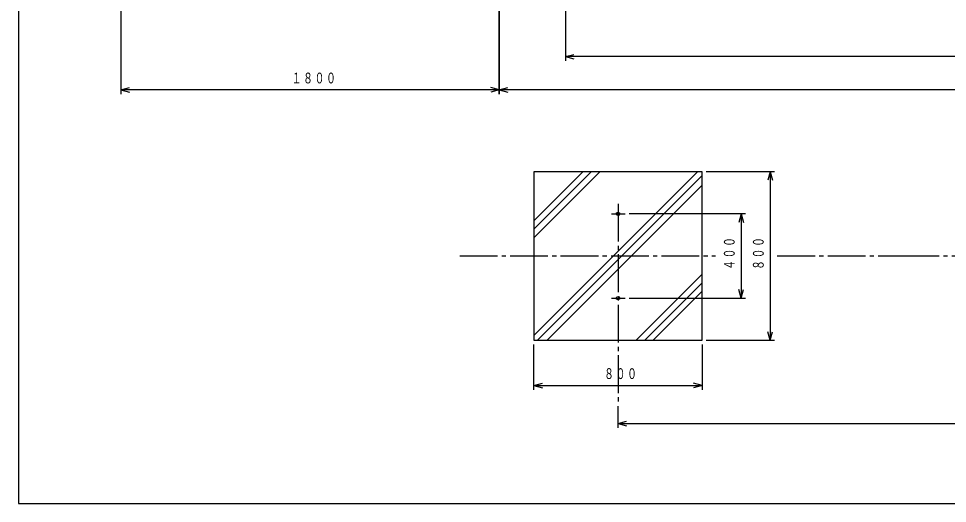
# Model space of a CAD drawing. Units: millimetres, scale not verified. Extents: x -7966 to 7694, y -5537 to 5506.
# Drawn here: x -7966 to -3546, y -5537 to -3232 of the extents above; entities that cross this region are included whole.
import ezdxf

# ---------------------------------------------------------------- set-up
doc = ezdxf.new("R2010")
doc.units = ezdxf.units.MM
doc.header["$LTSCALE"] = 20
doc.linetypes.add('CHAIN2', pattern=[12, 9, -1, 1, -1])
doc.layers.add('0-0_1', color=1, linetype='Continuous')
doc.styles.add('ＭＳ ゴシック', font='')
doc.styles.get('ＭＳ ゴシック').set_extended_font_data('MS Gothic')

# ---------------------------------------------------------------- blocks, each defined once
blk = doc.blocks.new('D0')
at = {"layer": '0-0_1', "color": 4}
for p, q in [((3046.59, 3016.66), (3046.59, 2506.82)), ((3046.59, 2526.82), (3086.59, 2537.53)), ((11416.59, 2526.82), (3046.59, 2526.82)), ((3046.59, 2526.82), (3086.59, 2516.1))]:
    blk.add_line(p, q, dxfattribs=at)
blk = doc.blocks.new('D2')
at = {"layer": '0-0_1', "color": 4}
for p, q in [((2731.59, 3016.66), (2731.59, 2348.78)), ((2731.59, 2368.78), (2771.59, 2379.5)), ((11731.59, 2368.78), (2731.59, 2368.78)), ((2731.59, 2368.78), (2771.59, 2358.06))]:
    blk.add_line(p, q, dxfattribs=at)
blk = doc.blocks.new('D3')
at = {"layer": '0-0_1', "color": 4}
for p, q in [((931.59, 3016.66), (931.59, 2348.78)), ((2731.59, 2348.78), (2731.59, 3016.66)), ((931.59, 2368.78), (971.59, 2379.5)), ((2731.59, 2368.78), (931.59, 2368.78)), ((931.59, 2368.78), (971.59, 2358.06)), ((2731.59, 2368.78), (2691.59, 2379.5)), ((2731.59, 2368.78), (2691.59, 2358.06))]:
    blk.add_line(p, q, dxfattribs=at)
at = {"layer": '0-0_1', "color": 7, "insert": (1743.59, 2398.78), "char_height": 51.32, "attachment_point": 7, "style": 'ＭＳ ゴシック'}
blk.add_mtext('\\T1.17;\\W0.65;１８００', dxfattribs=at)
blk = doc.blocks.new('D8')
at = {"layer": '0-0_1', "color": 4}
for p, q in [((3902.6, 1779.1), (3350.01, 1779.1)), ((3882.6, 1779.1), (3871.88, 1739.1)), ((3882.6, 1779.1), (3882.6, 1379.1)), ((3882.6, 1779.1), (3893.31, 1739.1)), ((3882.6, 1379.1), (3871.88, 1419.1)), ((3882.6, 1379.1), (3893.31, 1419.1)), ((3350.01, 1379.1), (3902.6, 1379.1))]:
    blk.add_line(p, q, dxfattribs=at)
at = {"layer": '0-0_1', "color": 7, "insert": (3852.6, 1513.1), "char_height": 51.32, "attachment_point": 7, "rotation": 90, "style": 'ＭＳ ゴシック'}
blk.add_mtext('\\T1.17;\\W0.65;４００', dxfattribs=at)
blk = doc.blocks.new('D9')
at = {"layer": '0-0_1', "color": 4}
for p, q in [((4040.78, 1979.1), (3716.59, 1979.1)), ((4020.78, 1979.1), (4010.07, 1939.1)), ((4020.78, 1979.1), (4020.78, 1179.1)), ((4020.78, 1979.1), (4031.5, 1939.1)), ((4020.78, 1179.1), (4010.07, 1219.1)), ((4020.78, 1179.1), (4031.5, 1219.1)), ((3716.59, 1179.1), (4040.78, 1179.1))]:
    blk.add_line(p, q, dxfattribs=at)
at = {"layer": '0-0_1', "color": 7, "insert": (3990.78, 1513.1), "char_height": 51.32, "attachment_point": 7, "rotation": 90, "style": 'ＭＳ ゴシック'}
blk.add_mtext('\\T1.17;\\W0.65;８００', dxfattribs=at)
blk = doc.blocks.new('D10')
at = {"layer": '0-0_1', "color": 4}
for p, q in [((2896.59, 943.42), (2896.59, 1159.1)), ((3696.59, 1159.1), (3696.59, 943.42)), ((2896.59, 963.42), (2936.59, 974.14)), ((3696.59, 963.42), (3656.59, 974.14)), ((2896.59, 963.42), (3696.59, 963.42)), ((2896.59, 963.42), (2936.59, 952.7)), ((3696.59, 963.42), (3656.59, 952.7))]:
    blk.add_line(p, q, dxfattribs=at)
at = {"layer": '0-0_1', "color": 7, "insert": (3230.59, 993.42), "char_height": 51.32, "attachment_point": 7, "style": 'ＭＳ ゴシック'}
blk.add_mtext('\\T1.17;\\W0.65;８００', dxfattribs=at)
blk = doc.blocks.new('D11')
at = {"layer": '0-0_1', "color": 4}
for p, q in [((3296.59, 762.85), (3296.59, 865.4)), ((3296.59, 782.85), (3336.59, 793.57)), ((3296.59, 782.85), (11166.59, 782.85)), ((3296.59, 782.85), (3336.59, 772.13))]:
    blk.add_line(p, q, dxfattribs=at)

msp = doc.modelspace()

# ---------------------------------------------------------------- linework, layer by layer
at = {"layer": '0-0_1', "color": 2}
for p, q in [((-4734.9, -3960.9), (-5513.41, -4739.41)), ((-5200.55, -3960.9), (-5513.41, -4273.76)), ((-5240.55, -3960.9), (-5513.41, -4233.76)), ((-5280.54, -3960.9), (-5513.41, -4193.76)), ((-4713.41, -3978.23), (-5496.08, -4760.9)), ((-4713.41, -4024.6), (-5449.71, -4760.9)), ((-4713.41, -4448.04), (-5026.27, -4760.9)), ((-4713.41, -4488.04), (-4986.27, -4760.9)), ((-4713.41, -4528.04), (-4946.27, -4760.9))]:
    msp.add_line(p, q, dxfattribs=at)
at = {"layer": '0-0_1', "color": 2, "linetype": 'CHAIN2'}
for p, q in [((-5113.41, -4112.76), (-5113.41, -5054.6)), ((-5144.66, -4160.9), (-5079.99, -4160.9)), ((-5866.61, -4360.9), (-4649.62, -4360.9)), ((-5144.66, -4560.9), (-5079.99, -4560.9))]:
    msp.add_line(p, q, dxfattribs=at)
at = {"layer": '0-0_1', "color": 7}
msp.add_lwpolyline([(-7965.7, -5537.19), (7694.3, -5537.19), (7694.3, 5506.01), (-7965.7, 5506.01)], close=True, dxfattribs=at)
at = {"layer": '0-0_1', "color": 2}
msp.add_lwpolyline([(-5513.41, -3960.9), (-5513.41, -4760.9), (-4713.41, -4760.9), (-4713.41, -3960.9)], close=True, dxfattribs=at)
at = {"layer": '0-0_1', "color": 2, "linetype": 'CHAIN2'}
msp.add_lwpolyline([(-4355.75, -4360.9), (-3765.35, -4360.9), (3257.3, -4360.9)], dxfattribs=at)
at = {"layer": '0-0_1', "color": 2}
for centre in [(-5113.41, -4160.9), (-5113.41, -4560.9)]:
    msp.add_circle(centre, 8, dxfattribs=at)

# ---------------------------------------------------------------- block references
at = {"layer": '0-0_1'}
for name in ['D3', 'D2', 'D0', 'D9', 'D8', 'D11', 'D10']:
    msp.add_blockref(name, (-8410, -5940), dxfattribs=at)

doc.saveas('drawing.dxf')
